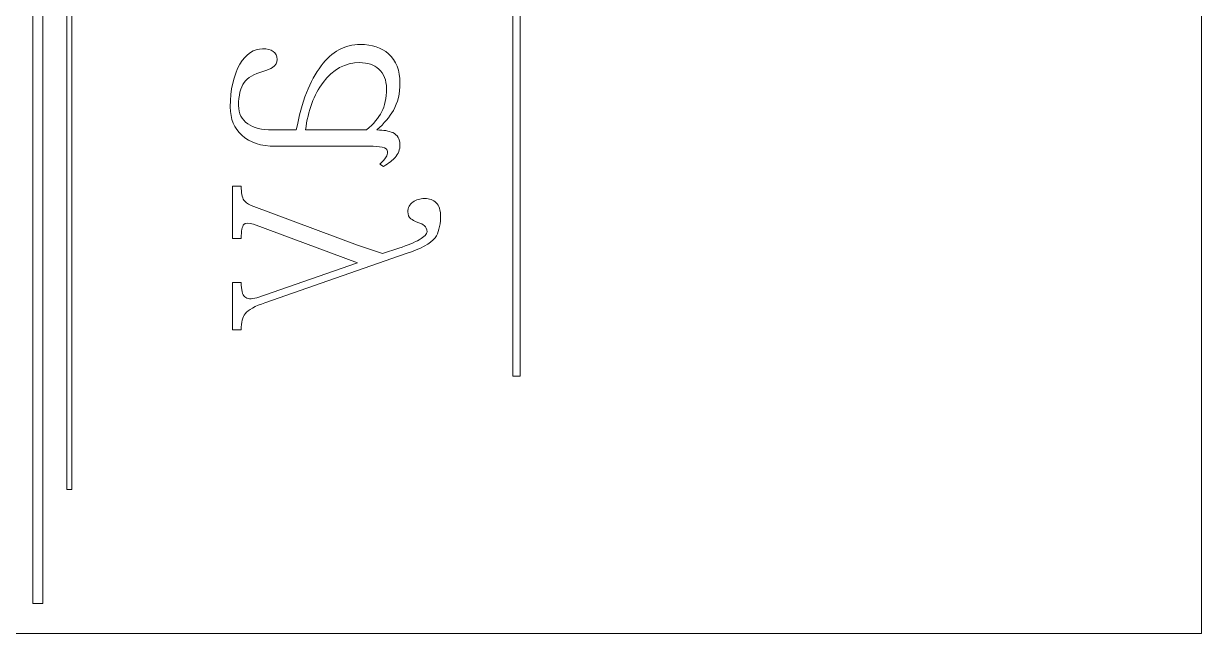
# Model space of a CAD drawing. Header units: millimetres. Extents: x -2181 to -135, y -809 to 517.
# Drawn here: x -892.7 to -832.3, y 277.6 to 308.9 of the extents above; entities that cross this region are included whole.
import ezdxf

# ---------------------------------------------------------------- set-up
doc = ezdxf.new("R2010")
doc.units = ezdxf.units.MM
doc.header["$MEASUREMENT"] = 0
doc.layers.add('layer 1', color=7, linetype='Continuous')

msp = doc.modelspace()

# ---------------------------------------------------------------- linework, layer by layer
at = {"layer": 'layer 1', "color": 250, "lineweight": 18}
msp.add_open_spline([(-1077.7513, 397.4959), (-1077.7513, 397.4959), (-1077.7513, 277.6383), (-1077.7513, 277.6383), (-1077.7513, 277.6383), (-1077.7513, 277.6383), (-832.2763, 277.6383), (-832.2763, 277.6383), (-832.2763, 277.6383), (-832.2763, 277.6383), (-832.2763, 397.4959), (-832.2763, 397.4959), (-832.2763, 397.4959), (-832.2763, 397.4959), (-1077.7513, 397.4959), (-1077.7513, 397.4959)], degree=3, knots=[0, 0, 0, 0, 0.2, 0.2, 0.2, 0.2, 0.4, 0.4, 0.4, 0.4, 0.6, 0.6, 0.6, 0.6, 1, 1, 1, 1], dxfattribs=at)
at = {"layer": 'layer 1', "color": 175, "lineweight": 18}
for points, knots in [([(-891.6817, 337.7439), (-891.6817, 337.7439), (-891.6817, 279.1735), (-891.6817, 279.1735), (-891.6817, 279.1735), (-891.6817, 279.1735), (-892.1966, 279.1735), (-892.1966, 279.1735), (-892.1966, 279.1735), (-892.1966, 279.1735), (-892.1966, 337.7439), (-892.1966, 337.7439), (-892.1966, 337.7439), (-892.1966, 337.7439), (-892.1966, 396.3142), (-892.1966, 396.3142), (-892.1966, 396.3142), (-892.1966, 396.3142), (-891.6817, 396.3142), (-891.6817, 396.3142), (-891.6817, 396.3142), (-891.6817, 396.3142), (-891.6817, 337.7439), (-891.6817, 337.7439)], [0, 0, 0, 0, 0.1428571, 0.1428571, 0.1428571, 0.1428571, 0.2857143, 0.2857143, 0.2857143, 0.2857143, 0.4285714, 0.4285714, 0.4285714, 0.4285714, 0.5714286, 0.5714286, 0.5714286, 0.5714286, 0.7142857, 0.7142857, 0.7142857, 0.7142857, 1, 1, 1, 1]), ([(-867.2153, 337.7439), (-867.2153, 337.7439), (-867.2153, 337.8408), (-867.2153, 337.8408), (-867.2153, 337.8408), (-867.2153, 337.8408), (-867.2153, 337.9377), (-867.2153, 337.9377), (-867.2153, 337.9377), (-867.2153, 337.9377), (-867.2153, 384.8429), (-867.2153, 384.8429), (-867.2153, 384.8429), (-867.2153, 384.8429), (-867.585, 384.8429), (-867.585, 384.8429), (-867.585, 384.8429), (-867.585, 384.8429), (-867.585, 337.9377), (-867.585, 337.9377), (-867.585, 337.9377), (-867.585, 337.9377), (-867.585, 337.8408), (-867.585, 337.8408), (-867.585, 337.8408), (-867.585, 337.8408), (-867.585, 337.7439), (-867.585, 337.7439), (-867.585, 337.7439), (-867.585, 337.7439), (-867.585, 290.8387), (-867.585, 290.8387), (-867.585, 290.8387), (-867.585, 290.8387), (-867.2153, 290.8387), (-867.2153, 290.8387), (-867.2153, 290.8387), (-867.2153, 290.8387), (-867.2153, 337.7439), (-867.2153, 337.7439)], [0, 0, 0, 0, 0.0909091, 0.0909091, 0.0909091, 0.0909091, 0.1818182, 0.1818182, 0.1818182, 0.1818182, 0.2727273, 0.2727273, 0.2727273, 0.2727273, 0.3636364, 0.3636364, 0.3636364, 0.3636364, 0.4545455, 0.4545455, 0.4545455, 0.4545455, 0.5454545, 0.5454545, 0.5454545, 0.5454545, 0.6363636, 0.6363636, 0.6363636, 0.6363636, 0.7272727, 0.7272727, 0.7272727, 0.7272727, 0.8181818, 0.8181818, 0.8181818, 0.8181818, 1, 1, 1, 1]), ([(-890.458, 337.7429), (-890.458, 337.7429), (-890.458, 285.0244), (-890.458, 285.0244), (-890.458, 285.0244), (-890.458, 285.0244), (-890.2003, 285.0244), (-890.2003, 285.0244), (-890.2003, 285.0244), (-890.2003, 285.0244), (-890.2003, 337.7429), (-890.2003, 337.7429)], [0, 0, 0, 0, 0.25, 0.25, 0.25, 0.25, 0.5, 0.5, 0.5, 0.5, 1, 1, 1, 1]), ([(-879.7512, 302.6312), (-880.496, 302.6312), (-881.0716, 302.8185), (-881.4778, 303.1929), (-881.4778, 303.1929), (-881.8728, 303.5491), (-882.0703, 304.0332), (-882.0703, 304.645), (-882.0703, 304.645), (-882.0703, 305.5401), (-881.9066, 306.2707), (-881.5794, 306.837), (-881.5794, 306.837), (-881.2521, 307.3667), (-880.8628, 307.6315), (-880.4114, 307.6315), (-880.4114, 307.6315), (-880.1744, 307.6315), (-879.9938, 307.5858), (-879.8697, 307.4945), (-879.8697, 307.4945), (-879.7342, 307.4032), (-879.6665, 307.2662), (-879.6665, 307.0835), (-879.6665, 307.0835), (-879.6665, 306.9191), (-879.7455, 306.7821), (-879.9035, 306.6726), (-879.9035, 306.6726), (-880.0164, 306.5995), (-880.18, 306.531), (-880.3944, 306.4671), (-880.3944, 306.4671), (-880.8571, 306.3392), (-881.1788, 306.152), (-881.3593, 305.9054), (-881.3593, 305.9054), (-881.5512, 305.6405), (-881.6471, 305.2433), (-881.6471, 304.7136), (-881.6471, 304.7136), (-881.6471, 304.3117), (-881.4891, 304.0012), (-881.1731, 303.782), (-881.1731, 303.782), (-880.8797, 303.572), (-880.4621, 303.4669), (-879.9204, 303.4669)], [0, 0, 0, 0, 0.0769231, 0.0769231, 0.0769231, 0.0769231, 0.1538462, 0.1538462, 0.1538462, 0.1538462, 0.2307692, 0.2307692, 0.2307692, 0.2307692, 0.3076923, 0.3076923, 0.3076923, 0.3076923, 0.3846154, 0.3846154, 0.3846154, 0.3846154, 0.4615385, 0.4615385, 0.4615385, 0.4615385, 0.5384615, 0.5384615, 0.5384615, 0.5384615, 0.6153846, 0.6153846, 0.6153846, 0.6153846, 0.6923077, 0.6923077, 0.6923077, 0.6923077, 0.7692308, 0.7692308, 0.7692308, 0.7692308, 0.8461538, 0.8461538, 0.8461538, 0.8461538, 1, 1, 1, 1]), ([(-878.6847, 303.4669), (-878.4139, 304.9099), (-877.9907, 306.0059), (-877.4151, 306.7548), (-877.4151, 306.7548), (-876.8621, 307.4854), (-876.1907, 307.8507), (-875.4007, 307.8507), (-875.4007, 307.8507), (-874.8025, 307.8507), (-874.3229, 307.6909), (-873.9618, 307.3712), (-873.9618, 307.3712), (-873.5668, 307.0242), (-873.3693, 306.5219), (-873.3693, 305.8643), (-873.3693, 305.8643), (-873.3693, 305.3437), (-873.4822, 304.8779), (-873.7079, 304.467), (-873.7079, 304.467), (-873.8998, 304.1382), (-874.1819, 303.8048), (-874.5543, 303.4669), (-874.5543, 303.4669), (-874.2044, 303.4669), (-873.9336, 303.4213), (-873.7417, 303.3299), (-873.7417, 303.3299), (-873.4935, 303.2112), (-873.3693, 303.0057), (-873.3693, 302.7134), (-873.3693, 302.7134), (-873.3693, 302.4669), (-873.454, 302.2477), (-873.6232, 302.0559), (-873.6232, 302.0559), (-873.7361, 301.9189), (-873.9336, 301.7636), (-874.2157, 301.5901)], [0, 0, 0, 0, 0.0909091, 0.0909091, 0.0909091, 0.0909091, 0.1818182, 0.1818182, 0.1818182, 0.1818182, 0.2727273, 0.2727273, 0.2727273, 0.2727273, 0.3636364, 0.3636364, 0.3636364, 0.3636364, 0.4545455, 0.4545455, 0.4545455, 0.4545455, 0.5454545, 0.5454545, 0.5454545, 0.5454545, 0.6363636, 0.6363636, 0.6363636, 0.6363636, 0.7272727, 0.7272727, 0.7272727, 0.7272727, 0.8181818, 0.8181818, 0.8181818, 0.8181818, 1, 1, 1, 1]), ([(-875.0791, 303.4669), (-874.7179, 303.7866), (-874.464, 304.0925), (-874.3173, 304.3848), (-874.3173, 304.3848), (-874.148, 304.7044), (-874.0634, 305.1063), (-874.0634, 305.5903), (-874.0634, 305.5903), (-874.0634, 306.0195), (-874.1932, 306.3529), (-874.4527, 306.5904), (-874.4527, 306.5904), (-874.701, 306.8095), (-875.0283, 306.9191), (-875.4346, 306.9191), (-875.4346, 306.9191), (-876.1794, 306.9191), (-876.8057, 306.5812), (-877.3136, 305.9054), (-877.3136, 305.9054), (-877.7875, 305.2752), (-878.0866, 304.4624), (-878.2107, 303.4669)], [0, 0, 0, 0, 0.1428571, 0.1428571, 0.1428571, 0.1428571, 0.2857143, 0.2857143, 0.2857143, 0.2857143, 0.4285714, 0.4285714, 0.4285714, 0.4285714, 0.5714286, 0.5714286, 0.5714286, 0.5714286, 0.7142857, 0.7142857, 0.7142857, 0.7142857, 1, 1, 1, 1]), ([(-874.4019, 301.7134), (-874.2552, 301.8413), (-874.148, 301.9646), (-874.0803, 302.0833), (-874.0803, 302.0833), (-874.0352, 302.1655), (-874.0126, 302.2568), (-874.0126, 302.3573), (-874.0126, 302.3573), (-874.0126, 302.4669), (-874.1029, 302.5399), (-874.2834, 302.5765), (-874.2834, 302.5765), (-874.4414, 302.613), (-874.6615, 302.6312), (-874.9436, 302.6312)], [0, 0, 0, 0, 0.2, 0.2, 0.2, 0.2, 0.4, 0.4, 0.4, 0.4, 0.6, 0.6, 0.6, 0.6, 1, 1, 1, 1]), ([(-881.5117, 297.905), (-881.5117, 297.905), (-881.9518, 297.905), (-881.9518, 297.905), (-881.9518, 297.905), (-881.9518, 297.905), (-881.9518, 300.5764), (-881.9518, 300.5764)], [0, 0, 0, 0, 0.3333333, 0.3333333, 0.3333333, 0.3333333, 1, 1, 1, 1]), ([(-881.5117, 300.5764), (-881.5117, 300.2476), (-881.4665, 300.0101), (-881.3762, 299.864), (-881.3762, 299.864), (-881.3085, 299.7636), (-881.1844, 299.6722), (-881.0038, 299.59)], [0, 0, 0, 0, 0.3333333, 0.3333333, 0.3333333, 0.3333333, 1, 1, 1, 1]), ([(-881.0038, 299.59), (-881.0038, 299.59), (-875.553, 297.5625), (-875.553, 297.5625), (-875.553, 297.5625), (-875.553, 297.5625), (-874.2665, 297.1241), (-874.2665, 297.1241), (-874.2665, 297.1241), (-874.2665, 297.1241), (-873.4371, 297.3981), (-873.4371, 297.3981)], [0, 0, 0, 0, 0.25, 0.25, 0.25, 0.25, 0.5, 0.5, 0.5, 0.5, 1, 1, 1, 1]), ([(-873.4371, 297.3981), (-872.9631, 297.5625), (-872.6132, 297.7087), (-872.3875, 297.8365), (-872.3875, 297.8365), (-872.1167, 297.9827), (-871.9812, 298.1196), (-871.9812, 298.2475), (-871.9812, 298.2475), (-871.9812, 298.3845), (-872.032, 298.4895), (-872.1336, 298.5626), (-872.1336, 298.5626), (-872.19, 298.6174), (-872.2972, 298.6722), (-872.4552, 298.727), (-872.4552, 298.727), (-872.6245, 298.8), (-872.743, 298.8594), (-872.8107, 298.9051), (-872.8107, 298.9051), (-872.9123, 298.9964), (-872.9631, 299.1151), (-872.9631, 299.2612), (-872.9631, 299.2612), (-872.9631, 299.4804), (-872.8784, 299.6494), (-872.7091, 299.7681), (-872.7091, 299.7681), (-872.5512, 299.8868), (-872.348, 299.9462), (-872.0997, 299.9462), (-872.0997, 299.9462), (-871.8627, 299.9462), (-871.6653, 299.8732), (-871.5073, 299.727), (-871.5073, 299.727), (-871.3605, 299.6174), (-871.2872, 299.3617), (-871.2872, 298.9599), (-871.2872, 298.9599), (-871.3098, 298.5215), (-871.4, 298.179), (-871.5581, 297.9324), (-871.5581, 297.9324), (-871.8176, 297.6401), (-872.3142, 297.3707), (-873.0477, 297.1241)], [0, 0, 0, 0, 0.0769231, 0.0769231, 0.0769231, 0.0769231, 0.1538462, 0.1538462, 0.1538462, 0.1538462, 0.2307692, 0.2307692, 0.2307692, 0.2307692, 0.3076923, 0.3076923, 0.3076923, 0.3076923, 0.3846154, 0.3846154, 0.3846154, 0.3846154, 0.4615385, 0.4615385, 0.4615385, 0.4615385, 0.5384615, 0.5384615, 0.5384615, 0.5384615, 0.6153846, 0.6153846, 0.6153846, 0.6153846, 0.6923077, 0.6923077, 0.6923077, 0.6923077, 0.7692308, 0.7692308, 0.7692308, 0.7692308, 0.8461538, 0.8461538, 0.8461538, 0.8461538, 1, 1, 1, 1]), ([(-880.8854, 298.6311), (-881.1336, 298.7133), (-881.2973, 298.7087), (-881.3762, 298.6174), (-881.3762, 298.6174), (-881.4665, 298.526), (-881.5117, 298.2886), (-881.5117, 297.905)], [0, 0, 0, 0, 0.3333333, 0.3333333, 0.3333333, 0.3333333, 1, 1, 1, 1]), ([(-880.7161, 294.8638), (-880.7161, 294.8638), (-875.553, 296.6584), (-875.553, 296.6584), (-875.553, 296.6584), (-875.553, 296.6584), (-880.8854, 298.6311), (-880.8854, 298.6311)], [0, 0, 0, 0, 0.3333333, 0.3333333, 0.3333333, 0.3333333, 1, 1, 1, 1]), ([(-881.5117, 293.2199), (-881.5117, 293.2199), (-881.9518, 293.2199), (-881.9518, 293.2199), (-881.9518, 293.2199), (-881.9518, 293.2199), (-881.9518, 295.6446), (-881.9518, 295.6446), (-881.9518, 295.6446), (-881.9518, 295.6446), (-881.5117, 295.6446), (-881.5117, 295.6446)], [0, 0, 0, 0, 0.25, 0.25, 0.25, 0.25, 0.5, 0.5, 0.5, 0.5, 1, 1, 1, 1]), ([(-881.5117, 295.6446), (-881.5117, 295.2611), (-881.4496, 295.0145), (-881.3255, 294.9049), (-881.3255, 294.9049), (-881.2013, 294.7953), (-880.9982, 294.7816), (-880.7161, 294.8638)], [0, 0, 0, 0, 0.3333333, 0.3333333, 0.3333333, 0.3333333, 1, 1, 1, 1]), ([(-880.2929, 294.6035), (-880.8007, 294.43), (-881.1392, 294.2428), (-881.3085, 294.0418), (-881.3085, 294.0418), (-881.4439, 293.8683), (-881.5117, 293.5943), (-881.5117, 293.2199)], [0, 0, 0, 0, 0.3333333, 0.3333333, 0.3333333, 0.3333333, 1, 1, 1, 1])]:
    msp.add_open_spline(points, degree=3, knots=knots, dxfattribs=at)
for points in [[(-879.9204, 303.4669), (-879.9204, 303.4669), (-878.6847, 303.4669), (-878.6847, 303.4669)], [(-878.2107, 303.4669), (-878.2107, 303.4669), (-875.0791, 303.4669), (-875.0791, 303.4669)], [(-874.9436, 302.6312), (-874.9436, 302.6312), (-879.7512, 302.6312), (-879.7512, 302.6312)], [(-874.2157, 301.5901), (-874.2157, 301.5901), (-874.4019, 301.7134), (-874.4019, 301.7134)], [(-881.9518, 300.5764), (-881.9518, 300.5764), (-881.5117, 300.5764), (-881.5117, 300.5764)], [(-873.0477, 297.1241), (-873.0477, 297.1241), (-880.2929, 294.6035), (-880.2929, 294.6035)]]:
    msp.add_open_spline(points, degree=3, dxfattribs=at)

doc.saveas('drawing.dxf')
